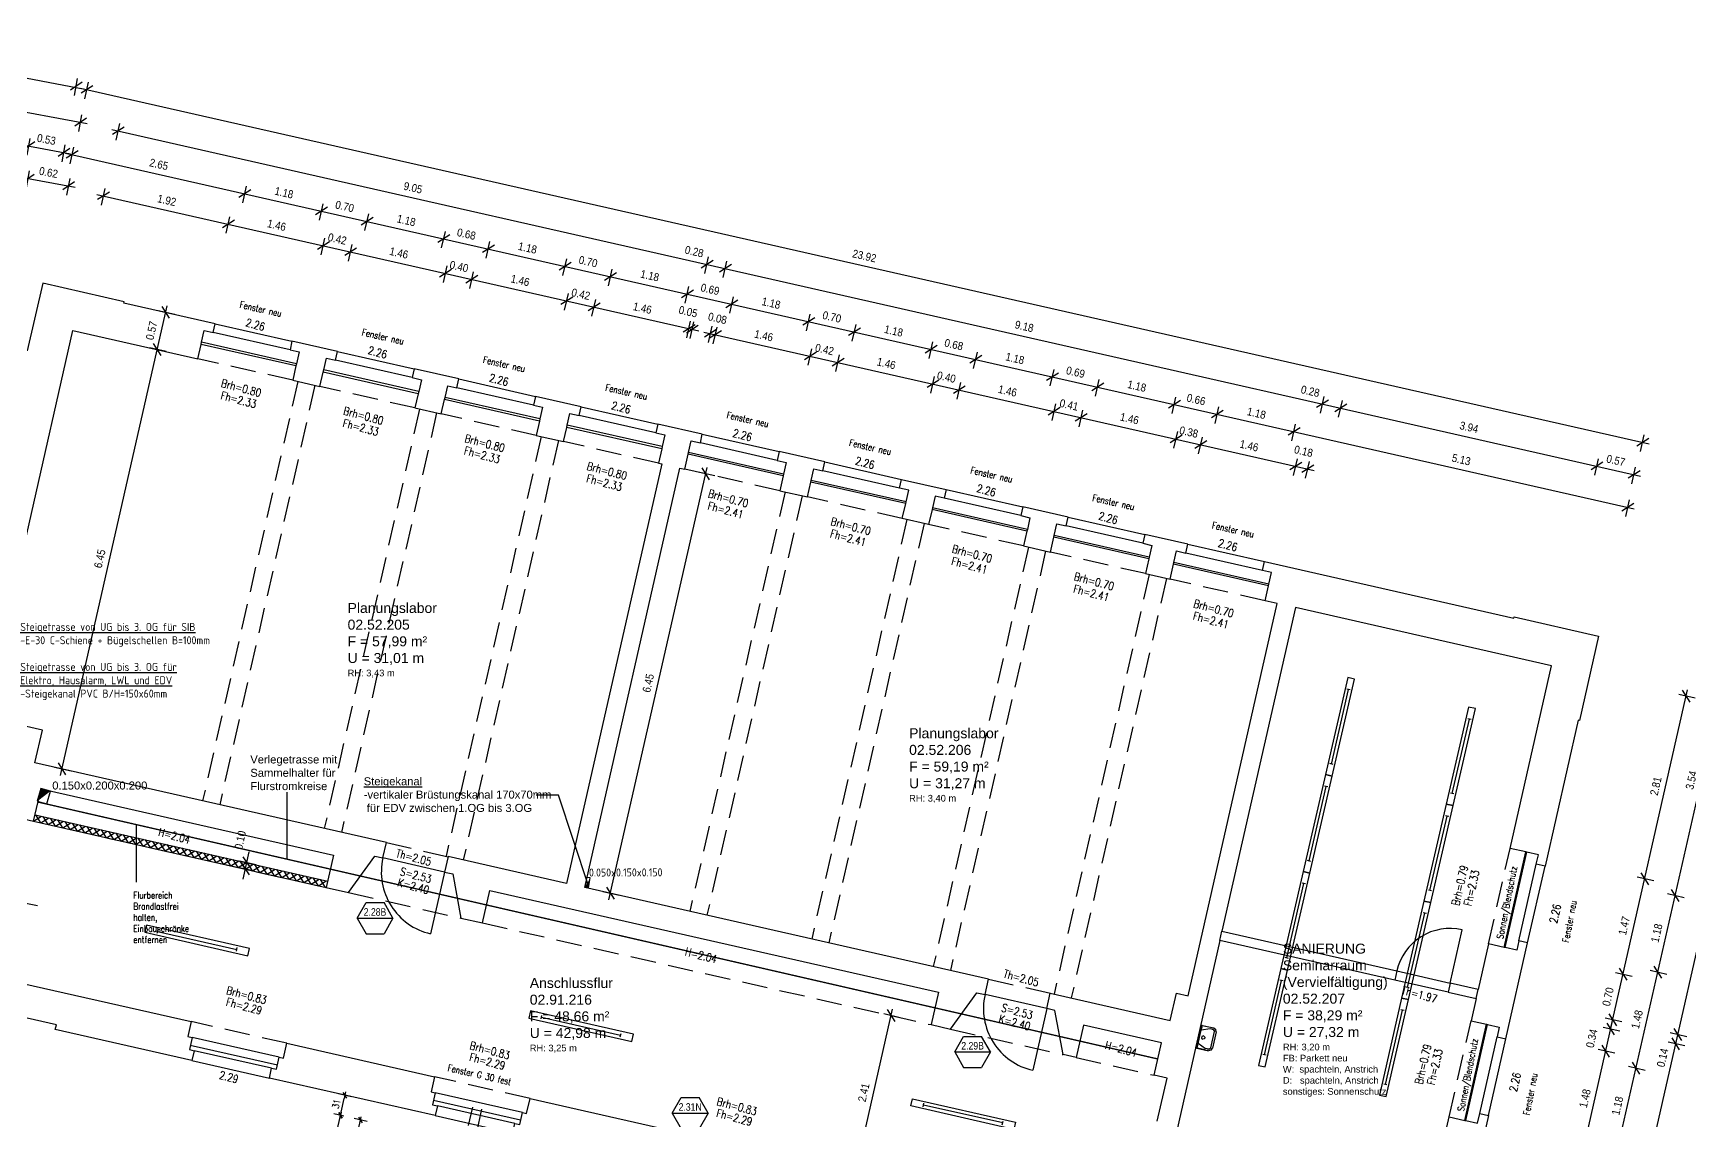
# Model space of a CAD drawing. Header units: metres. Extents: x 374 to 510, y -373 to -311.
# Drawn here: x 473.1 to 497.94, y -342.78 to -326.46 of the extents above; entities that cross this region are included whole.
import ezdxf
from ezdxf.enums import TextEntityAlignment as Align

# ---------------------------------------------------------------- set-up
doc = ezdxf.new("R2010")
doc.units = ezdxf.units.M
doc.header["$LTSCALE"] = 0.03
for name, pattern in [('AUSGEZOGEN', [0]), ('GESTRICHELT', [9, 6, -3]), ('STRICHLINIE', [19.05, 12.7, -6.35])]:
    doc.linetypes.add(name, pattern=pattern)
doc.layers.get('0').update_dxf_attribs({"linetype": 'CONTINUOUS'})
doc.layers.get('Defpoints').update_dxf_attribs({"linetype": 'CONTINUOUS'})
for name, color, linetype in [('A_abriss', 44, '_ABBRUCH'), ('A_ansicht', 9, 'CONTINUOUS'), ('A_bemaßung', 2, 'CONTINUOUS'), ('A_BRANDSCHUTZ', 10, 'CONTINUOUS'), ('A_Elektro', 1, 'CONTINUOUS'), ('A_fenster', 7, 'CONTINUOUS'), ('A_höhen', 3, 'CONTINUOUS'), ('A_NR_TÜR', 1, 'CONTINUOUS'), ('A_räume', 5, 'CONTINUOUS'), ('A_schraffur', 10, 'CONTINUOUS'), ('A_text', 5, 'CONTINUOUS'), ('A_trockenbau', 2, 'CONTINUOUS'), ('A_Tuernummern', 1, 'CONTINUOUS'), ('A_TXT-TUER', 1, 'CONTINUOUS'), ('A_türen', 9, 'CONTINUOUS'), ('A_verdeckt', 8, 'STRICHLINIE'), ('A_wände', 4, 'CONTINUOUS'), ('CKBB0002', 4, 'CONTINUOUS'), ('CKMA0002', 2, 'CONTINUOUS'), ('E__DURCHBR', 2, 'CONTINUOUS'), ('E__LEUCHTEN', 6, 'AUSGEZOGEN'), ('E__VERSYS', 2, 'AUSGEZOGEN')]:
    doc.layers.add(name, color=color, linetype=linetype)
doc.styles.add('arial-n', font='ARIALN.TTF')
doc.styles.add('BOLDSIMP_FNT', font='TXT', dxfattribs={"height": 1})
doc.styles.add('ISO9', font='iso8.shx', dxfattribs={"height": 0.12})
doc.styles.add('NORM', font='simplex.shx', dxfattribs={"width": 0.7, "bigfont": 'bigfont.shx'})
doc.styles.add('PITSIMP8', font='PITSIMP8.SHX')
doc.styles.add('SIMPLEX', font='simplex.shx', dxfattribs={"width": 0.8, "height": 0.1})
doc.styles.get("Standard").update_dxf_attribs({"font": 'ARIAL.TTF', "height": 1})
doc.linetypes.add('_ABBRUCH', pattern='A,25,[101,cadkon.shx,S=3.5,R=0,X=0,Y=0],25', length=50)
doc.dimstyles.get("Standard").update_dxf_attribs({"dimtxt": 0.1, "dimasz": 0.05, "dimexe": 0.1, "dimexo": 0.0625, "dimgap": 0.05, "dimtad": 1, "dimdec": 3, "dimrnd": 0.0025, "dimzin": 0, "dimdsep": 46, "dimlunit": 3, "dimtxsty": 'SIMPLEX', "dimblk": 'DIMCROSS', "dimcen": 0.09, "dimdle": 0.025, "dimclrd": 1, "dimclre": 1, "dimclrt": 6, "dimadec": 0, "dimazin": 0, "dimtfac": 1, "dimtdec": 3, "dimtofl": 0, "dimtmove": 2, "dimatfit": 3, "dimldrblk": 'DIMCROSS', "dimfxl": 1, "dimtvp": 1, "dimtolj": 1, "dimtzin": 0, "dimarcsym": 0})

# ---------------------------------------------------------------- blocks, each defined once
blk = doc.blocks.new('SLASH1')
at = {"layer": 'A_bemaßung', "color": 2, "linetype": 'Continuous'}
for p, q in [((0.07663, 0.07663), (-0.07319, -0.07319)), ((0, -0.14068), (0, 0.11466))]:
    blk.add_line(p, q, dxfattribs=at)
blk = doc.blocks.new('CA0300B2$')
at = {"color": 0, "linetype": 'AUSGEZOGEN'}
for p, q in [((0.175, 0), (-0.175, 0)), ((-0.175, 0), (-0.175, -0.025)), ((-0.175, 0), (-0.175, -0.2)), ((0.175, -0.025), (0.175, 0)), ((0.175, 0), (0.175, -0.2)), ((-0.175, -0.025), (-0.1, -0.025)), ((-0.175, -0.15), (-0.175, -0.025)), ((-0.175, -0.025), (0.175, -0.025)), ((-0.175, -0.15), (-0.175, -0.2)), ((-0.16, -0.235), (-0.175, -0.2)), ((-0.175, -0.2), (-0.175, -0.2)), ((-0.16, -0.235), (-0.125, -0.25)), ((-0.1, -0.025), (-0.15, -0.15)), ((-0.15, -0.175), (-0.15, -0.15)), ((-0.15, -0.2), (-0.15, -0.15)), ((-0.15, -0.175), (-0.15, -0.2)), ((-0.15, -0.2), (-0.125, -0.225)), ((-0.125, -0.225), (0.125, -0.225)), ((-0.1, -0.025), (0.1, -0.025)), ((-0.013, -0.057), (-0.025, -0.079)), ((-0.013, -0.1), (-0.025, -0.079)), ((0.012, -0.057), (-0.013, -0.057)), ((0.012, -0.1), (-0.013, -0.1)), ((0.025, -0.079), (0.012, -0.057)), ((0.025, -0.079), (0.012, -0.1)), ((0.15, -0.15), (0.1, -0.025)), ((0.1, -0.025), (0.175, -0.025)), ((0.15, -0.025), (0.125, -0.025)), ((0.15, -0.2), (0.125, -0.225)), ((0.125, -0.25), (0.16, -0.235)), ((0.15, -0.175), (0.15, -0.15)), ((0.15, -0.2), (0.15, -0.15)), ((0.15, -0.175), (0.15, -0.2)), ((0.175, -0.2), (0.16, -0.235)), ((0.175, -0.025), (0.175, -0.15)), ((0.175, -0.15), (0.175, -0.2)), ((0.125, -0.25), (-0.125, -0.25)), ((-0.125, -0.25), (-0.125, -0.25))]:
    blk.add_line(p, q, dxfattribs=at)
blk = doc.blocks.new('Tür-Nr')
at = {"layer": 'A_NR_TÜR'}
for p, q in [((-0.057, -108.865), (0.077, -108.632)), ((0.077, -108.632), (0.347, -108.632)), ((0.481, -108.865), (0.347, -108.632)), ((-0.057, -108.865), (0.481, -108.865)), ((-0.057, -108.865), (0.077, -109.098)), ((0.481, -108.865), (0.347, -109.098)), ((0.077, -109.098), (0.347, -109.098))]:
    blk.add_line(p, q, dxfattribs=at)
at = {"layer": 'A_TXT-TUER', "style": 'arial-n', "flags": 4}
blk.add_attdef('TÜR-NR.', text='', height=0.113, dxfattribs=at).set_placement((0.211, -108.772), align=Align.MIDDLE_CENTER)
at = {"layer": 'A_TXT-TUER', "style": 'NORM', "width": 0.7}
for tag, flags, p in [('BRANDSCHUTZ', 4, (0.229, -108.981)), ('ABMESSUNG', 5, (0.214, -109.333)), ('DIN', 5, (0.214, -109.198)), ('WANDART', 5, (0.214, -109.601)), ('MATERIAL', 5, (0.214, -109.467)), ('ZARGE', 5, (0.214, -109.736)), ('BESCHLÄGE', 5, (0.214, -110.005)), ('SCHLOSS', 5, (0.214, -109.87)), ('SONSTIGES', 5, (0.214, -110.139))]:
    blk.add_attdef(tag, text='', height=0.0784, dxfattribs=dict(at, flags=flags)).set_placement(p, align=Align.MIDDLE_CENTER)
blk = doc.blocks.new('Deckendurchbruch')
for p, q in [((1, 1), (0, 1)), ((0, 1), (0, 0)), ((0, 0), (1, 0)), ((1, 0), (1, 1))]:
    blk.add_line(p, q)
blk.add_solid([(0, 0), (1, 1), (0, 1)])
blk = doc.blocks.new('A$C323A5F6B')
at = {"layer": 'E__DURCHBR', "linetype": 'Continuous'}
ref = blk.add_blockref('Deckendurchbruch', (74.995, 9.98), dxfattribs=dict(at, xscale=0.1500000040191581, yscale=0.2000000000000455, zscale=1.1, rotation=344.601433367157))
ref.add_attrib('EC_DIM', '0.150x0.200x0.200', (75.219, 10.157), dxfattribs={"linetype": 'Continuous', "height": 0.12})
at = {"layer": 'E__DURCHBR', "color": 2, "linetype": 'Continuous', "ltscale": 5}
ref = blk.add_blockref('Deckendurchbruch', (83.285, 8.831), dxfattribs=dict(at, xscale=0.05300000142002857, yscale=0.1499999999999773, zscale=1.1, rotation=171.2059939424837))
ref.add_attrib('EC_DIM', '0.050x0.150x0.150', (83.268, 8.851), dxfattribs={"color": 2, "linetype": 'Continuous', "height": 0.12, "rotation": 0.2029, "style": 'ISO9'})
blk = doc.blocks.new('A$C21574063')
at = {"layer": 'E__VERSYS', "color": 7, "linetype": 'Continuous', "ltscale": 5}
for p, q in [((82.809, 10.07), (82.477, 10.07)), ((83.26, 8.712), (82.809, 10.07))]:
    blk.add_line(p, q, dxfattribs=at)
at = {"layer": 'E__VERSYS', "color": 7, "insert": (74.739, 11.5), "char_height": 0.12, "attachment_point": 7, "style": 'ISO9'}
blk.add_mtext('{\\LSteigetrasse von UG bis 3. OG für SIB\\P}-E-30 C-Schiene + Bügelschellen B=100mm \\P\\P{\\LSteigetrasse von UG bis 3. OG für  \\PElektro, Hausalarm, LWL und EDV\\P}-Steigekanal PVC B/H=150x60mm', dxfattribs=at)
at = {"layer": 'E__VERSYS', "color": 7, "insert": (79.89, 9.819), "char_height": 0.12, "attachment_point": 7}
blk.add_mtext('{\\LSteigekanal\\P}-vertikaler Brüstungskanal 170x70mm \\P für EDV zwischen 1.OG bis 3.OG', dxfattribs=at)
blk = doc.blocks.new('A$C56D64A2A')
at = {"layer": 'E__VERSYS', "color": 7, "linetype": 'Continuous', "ltscale": 5}
blk.add_line((78.742, 9.111), (78.742, 10.118), dxfattribs=at)
at = {"layer": 'E__VERSYS', "color": 3, "linetype": 'GESTRICHELT', "ltscale": 5, "const_width": 0.02}
blk.add_lwpolyline([(75.005, 9.969), (91.797, 6.115)], dxfattribs=at)
at = {"layer": 'E__VERSYS', "color": 7, "insert": (78.189, 10.668), "char_height": 0.12, "attachment_point": 1}
blk.add_mtext('Verlegetrasse mit \\PSammelhalter für \\PFlurstromkreise', dxfattribs=at)
blk = doc.blocks.new('DIMCROSS')
at = {"color": 0, "linetype": 'ByBlock'}
blk.add_line((-1, 0), (1, 0), dxfattribs=at)
at = {"linetype": 'ByBlock'}
blk.add_line((-0.707107, -0.707107), (0.707107, 0.707107), dxfattribs=at)
blk = doc.blocks.new('*D224')
at = {"layer": 'CKMA0002', "color": 1, "lineweight": -2}
for p, q in [((477.449, -343.829), (477.695, -342.747)), ((477.755, -342.709), (477.608, -342.676))]:
    blk.add_line(p, q, dxfattribs=at)
at = {"layer": 'Defpoints', "color": 0}
for p in [(477.706, -342.698), (478.584, -342.897), (478.316, -344.077)]:
    blk.add_point(p, dxfattribs=at)
at = {"layer": 'CKMA0002', "color": 1, "lineweight": -2, "xscale": 0.05, "yscale": 0.05, "zscale": 0.05}
for p, rotation in [((477.706, -342.698), 77.22109694715222), ((477.438, -343.878), 257.2210969471522)]:
    blk.add_blockref('DIMCROSS', p, dxfattribs=dict(at, rotation=rotation))
at = {"layer": 'CKMA0002', "color": 6, "insert": (477.475, -343.266), "char_height": 0.1, "attachment_point": 5, "rotation": 77.2211, "style": 'SIMPLEX'}
blk.add_mtext('\\A1;1.21{\\A1\\H0.7x\\S;}', dxfattribs=at)
blk = doc.blocks.new('*D225')
at = {"layer": 'CKMA0002', "color": 1, "lineweight": -2}
for p, q in [((477.872, -342.418), (477.677, -342.373)), ((477.717, -342.649), (477.763, -342.444))]:
    blk.add_line(p, q, dxfattribs=at)
at = {"layer": 'Defpoints', "color": 0}
for p in [(477.775, -342.395), (478.652, -342.594), (478.584, -342.897)]:
    blk.add_point(p, dxfattribs=at)
at = {"layer": 'CKMA0002', "color": 1, "lineweight": -2, "xscale": 0.05, "yscale": 0.05, "zscale": 0.05}
for p, rotation in [((477.775, -342.395), 77.22109694715222), ((477.706, -342.698), 257.2210969471522)]:
    blk.add_blockref('DIMCROSS', p, dxfattribs=dict(at, rotation=rotation))
at = {"layer": 'CKMA0002', "color": 6, "insert": (477.643, -342.525), "char_height": 0.1, "attachment_point": 5, "rotation": 77.2211, "style": 'SIMPLEX'}
blk.add_mtext('\\A1;31{\\A1\\H0.7x\\S;}', dxfattribs=at)
blk = doc.blocks.new('*D227')
at = {"layer": 'CKMA0002', "color": 1, "lineweight": -2}
for p, q in [((477.719, -344.034), (477.995, -342.815)), ((478.104, -342.788), (477.909, -342.744))]:
    blk.add_line(p, q, dxfattribs=at)
at = {"layer": 'Defpoints', "color": 0}
for p in [(478.007, -342.766), (478.86, -342.96), (478.562, -344.276)]:
    blk.add_point(p, dxfattribs=at)
at = {"layer": 'CKMA0002', "color": 1, "lineweight": -2, "xscale": 0.05, "yscale": 0.05, "zscale": 0.05}
for p, rotation in [((478.007, -342.766), 77.22109694715222), ((477.708, -344.083), 257.2210969471522)]:
    blk.add_blockref('DIMCROSS', p, dxfattribs=dict(at, rotation=rotation))
at = {"layer": 'CKMA0002', "color": 6, "insert": (477.76, -343.402), "char_height": 0.1, "attachment_point": 5, "rotation": 77.2211, "style": 'SIMPLEX'}
blk.add_mtext('\\A1;1.35{\\A1\\H0.7x\\S;}', dxfattribs=at)
blk = doc.blocks.new('2DEL_458')
for p, q in [((-0.384, -0.236), (-0.384, 0.236)), ((0.384, -0.236), (0.384, 0.236)), ((-0.384, 0), (0.384, 0))]:
    blk.add_line(p, q)
blk.add_lwpolyline([(-0.5, -0.5), (0.5, -0.5), (0.5, 0.5), (-0.5, 0.5)], close=True)
at = {"style": 'PITSIMP8', "flags": 9}
for tag, p in [('RAUM/GRUPPE', (-0.03, 0.159)), ('BEZEICHNUNG', (-0.03, 0.179)), ('VOLUMENSTROM', (-0.03, 0.039)), ('DRUCK/-STUFE', (-0.03, 0.019)), ('POS.NR.G-LV', (-0.03, 0.139)), ('ANSCHLUSS', (-0.03, -0.001)), ('KENNUNG', (-0.03, 0.079)), ('LEISTUNG', (-0.03, 0.059)), ('FABRIKAT', (-0.03, 0.119)), ('TYP', (-0.03, 0.099)), ('SPANNUNG/FREQUENZ', (-0.03, -0.121)), ('TEMPERATUR', (-0.03, -0.061)), ('SCHUTZART', (-0.03, -0.101)), ('DREHZAHL', (-0.03, -0.081)), ('GROESSE', (-0.03, -0.021)), ('GEWICHT', (-0.03, -0.141)), ('FREI', (-0.03, -0.161)), ('DN', (-0.03, -0.041)), ('FREI', (-0.03, -0.181)), ('FREI', (-0.03, -0.201))]:
    blk.add_attdef(tag, text='', height=0.01, dxfattribs=at).set_placement(p, align=Align.MIDDLE)

msp = doc.modelspace()

# ---------------------------------------------------------------- hatches: boundary and pattern name
at = {"layer": 'A_schraffur', "linetype": 'Continuous'}
h = msp.add_hatch(dxfattribs=at)
h.set_pattern_fill('ANSI37', color=256, scale=0.025, style=0)
h.set_pattern_definition([(32.2205, (473.10425, -338.28437), (-0.042321, 0.0671515), []), (122.2205, (473.10425, -338.28437), (-0.0671515, -0.042321), [])])
h.paths.add_polyline_path([(477.51463, -339.18219), (473.12637, -338.18685), (473.10425, -338.28437), (477.49251, -339.27971)])

# ---------------------------------------------------------------- linework, layer by layer
at = {"layer": 'A_abriss', "ltscale": 0.3}
for p, q in [((493.51605, -340.66962), (490.89317, -340.07466)), ((490.92453, -339.93632), (493.5474, -340.53127)), ((494.34702, -340.71268), (494.52837, -339.91314)), ((493.5474, -340.53127), (493.51605, -340.66962)), ((493.54741, -340.53127), (494.34705, -340.71265)), ((494.3156, -340.85096), (493.51605, -340.66962)), ((494.34699, -340.71264), (494.3156, -340.85096)), ((494.3156, -340.85096), (494.73487, -340.9461)), ((494.76626, -340.80775), (494.34699, -340.71264))]:
    msp.add_line(p, q, dxfattribs=at)
msp.add_arc((494.34698, -340.71264), 0.81985, 77.217173, 167.22142, dxfattribs=at)
at = {"layer": 'A_ansicht', "color": 9, "linetype": 'Continuous'}
for p, q in [((475.82791, -330.82196), (476.97847, -331.08293)), ((477.03755, -331.45515), (475.61397, -331.13226)), ((477.66102, -331.23775), (478.81158, -331.49874)), ((478.87068, -331.87097), (477.44708, -331.54804)), ((479.47949, -331.65023), (480.63007, -331.91122)), ((480.68915, -332.28343), (479.26556, -331.96053)), ((481.31258, -332.06604), (482.46319, -332.32702)), ((482.52226, -332.69924), (481.09867, -332.37633)), ((483.1321, -332.47873), (484.28265, -332.73971)), ((484.34395, -333.1022), (482.92037, -332.77931)), ((484.97006, -332.89563), (486.12063, -333.15663)), ((486.18195, -333.51911), (484.75837, -333.19617)), ((486.78856, -333.30813), (487.93913, -333.56911)), ((488.00043, -333.93161), (486.57685, -333.60866)), ((488.61677, -333.72283), (489.76734, -333.9838)), ((489.82864, -334.34628), (488.40506, -334.02336)), ((490.41088, -334.12975), (491.56143, -334.39075)), ((491.62276, -334.75321), (490.19919, -334.43033)), ((495.1551, -340.17828), (495.48019, -338.74498)), ((495.50843, -340.1098), (495.76943, -338.95921)), ((494.56635, -342.77377), (494.89365, -341.33068)), ((476.78664, -341.82671), (475.47992, -341.53029)), ((494.92084, -342.70038), (495.18182, -341.54981)), ((475.47869, -341.87466), (476.63914, -342.13789)), ((480.43374, -342.65396), (479.12703, -342.35752)), ((479.12581, -342.70192), (480.28627, -342.96516))]:
    msp.add_line(p, q, dxfattribs=at)
at = {"layer": 'A_bemaßung', "linetype": 'Continuous'}
for p, q in [((469.4833, -326.4621), (473.86943, -327.30211)), ((469.1472, -326.93641), (473.90488, -327.81721)), ((473.80502, -327.28691), (497.32971, -332.62294)), ((469.37759, -327.47874), (473.6564, -328.27088)), ((468.97022, -327.89251), (473.7279, -328.77329)), ((474.27478, -327.90616), (497.19961, -333.10613)), ((473.58381, -328.26213), (497.1085, -333.59818)), ((474.05358, -328.88138), (483.07774, -330.92832)), ((473.50702, -337.60023), (475.10497, -330.55543)), ((483.15673, -330.94623), (492.30766, -333.02192)), ((481.73204, -339.46589), (483.20393, -332.97685)), ((496.071, -346.67091), (498.52605, -335.84746)), ((496.56353, -346.75982), (499.00925, -335.97756)), ((496.76227, -341.36304), (497.90794, -336.31223)), ((476.24483, -339.15491), (476.33802, -338.74402)), ((485.40846, -343.64908), (485.98581, -341.10374)), ((495.71351, -345.98664), (496.77513, -341.30634))]:
    msp.add_line(p, q, dxfattribs=at)
at = {"layer": 'A_bemaßung'}
msp.add_line((471.63353, -339.2436), (473.16292, -339.54725), dxfattribs=at)
at = {"layer": 'A_fenster', "linetype": 'Continuous'}
for p, q in [((477.04532, -331.42102), (475.62171, -331.09809)), ((478.87841, -331.83679), (477.45483, -331.51391)), ((480.69689, -332.24929), (479.27332, -331.92639)), ((482.53, -332.66508), (481.10641, -332.34217)), ((484.34949, -333.07779), (482.92593, -332.75491)), ((486.18747, -333.49475), (484.7639, -333.17183)), ((488.00594, -333.90721), (486.58236, -333.58431)), ((489.83416, -334.3219), (488.41059, -333.99898)), ((491.62829, -334.72884), (490.2047, -334.40594)), ((495.16972, -340.1816), (495.49483, -338.74828)), ((494.58099, -342.77709), (494.90833, -341.33399)), ((476.76011, -341.94371), (475.45336, -341.64729)), ((476.67258, -341.99051), (475.51213, -341.72726))]:
    msp.add_line(p, q, dxfattribs=at)
at = {"layer": 'A_fenster', "color": 10, "linetype": 'Continuous'}
for p, q in [((476.9486, -331.21456), (475.79804, -330.95357)), ((478.78171, -331.63036), (477.63116, -331.36939)), ((480.6002, -332.04284), (479.44963, -331.78187)), ((482.43331, -332.45863), (481.28273, -332.19764)), ((484.25282, -332.87135), (483.10223, -332.61035)), ((486.09078, -333.28825), (484.94022, -333.02728)), ((487.90926, -333.70072), (486.75868, -333.43975)), ((489.73749, -334.11543), (488.58694, -333.85444)), ((491.53157, -334.52238), (490.381, -334.26138)), ((495.37729, -340.08007), (495.63828, -338.92948)), ((494.78969, -342.67061), (495.05063, -341.52008)), ((480.40722, -342.77096), (479.10049, -342.47456)), ((480.3197, -342.81775), (479.15924, -342.55456))]:
    msp.add_line(p, q, dxfattribs=at)
at = {"layer": 'A_text', "linetype": 'Continuous'}
msp.add_line((474.64863, -339.19929), (474.64863, -338.33319), dxfattribs=at)
at = {"layer": 'A_trockenbau', "linetype": 'Continuous'}
for p, q in [((473.10425, -338.28437), (477.49251, -339.27971)), ((473.12637, -338.18685), (477.51463, -339.18219))]:
    msp.add_line(p, q, dxfattribs=at)
at = {"layer": 'A_türen', "linetype": 'Continuous'}
for p, q in [((479.26791, -339.04676), (478.34151, -338.83659)), ((479.26791, -339.04676), (479.0578, -339.97314)), ((488.29796, -341.09504), (487.37156, -340.88488)), ((488.29796, -341.09504), (488.08782, -342.02145))]:
    msp.add_line(p, q, dxfattribs=at)
for centre, radius, start, end in [((479.26791, -339.04676), 0.94993, 167.217822, 257.220942), ((488.29796, -341.09506), 0.94994, 167.216779, 257.218268)]:
    msp.add_arc(centre, radius, start, end, dxfattribs=at)
at = {"layer": 'A_verdeckt', "linetype": 'STRICHLINIE'}
for p, q in [((476.98893, -331.66966), (475.56533, -331.34674)), ((477.06529, -331.68697), (475.63759, -337.98109)), ((477.32205, -331.74522), (475.89441, -338.03922)), ((478.82201, -332.08545), (477.3984, -331.76255)), ((478.89108, -332.1011), (477.46342, -338.39521)), ((479.14786, -332.15936), (477.72022, -338.45334)), ((480.64049, -332.49793), (479.21692, -332.17502)), ((480.71688, -332.51525), (479.28919, -338.80935)), ((480.97364, -332.5735), (479.546, -338.86749)), ((482.47359, -332.91373), (481.05003, -332.59086)), ((484.2931, -333.32647), (482.86953, -333.00354)), ((484.37192, -333.34434), (482.94425, -339.63846)), ((484.6287, -333.40261), (483.20103, -339.69658)), ((486.13108, -333.74334), (484.7075, -333.42046)), ((486.20015, -333.75901), (484.77245, -340.05312)), ((486.4569, -333.81727), (485.02927, -340.11126)), ((487.94956, -334.15586), (486.52596, -333.83294)), ((488.02348, -334.17262), (486.5958, -340.46671)), ((488.28027, -334.23088), (486.85261, -340.52486)), ((489.77779, -334.57053), (488.35419, -334.24763)), ((489.83465, -334.58341), (488.40698, -340.87754)), ((490.09143, -334.64169), (488.66378, -340.93567)), ((491.57189, -334.97751), (490.14831, -334.65459)), ((473.10425, -338.28437), (477.49251, -339.27971)), ((478.39378, -338.60615), (479.3396, -338.82067)), ((494.92107, -340.12523), (495.24618, -338.69188)), ((477.82407, -339.35495), (479.5111, -339.73762)), ((479.83292, -339.81061), (486.56157, -341.33688)), ((487.42385, -340.6544), (488.36962, -340.86894)), ((476.90091, -341.61675), (475.46741, -341.29162)), ((494.33235, -342.7207), (494.65968, -341.2776)), ((486.85408, -341.40325), (488.54113, -341.78592)), ((488.73617, -341.83014), (489.90636, -342.09557)), ((480.548, -342.44407), (479.11451, -342.1189))]:
    msp.add_line(p, q, dxfattribs=at)
at = {"layer": 'A_wände', "linetype": 'Continuous'}
for p, q in [((491.53157, -334.52238), (491.56143, -334.39075)), ((491.56143, -334.39075), (495.30077, -335.23891)), ((491.66808, -334.55334), (491.53157, -334.52238)), ((491.62829, -334.72884), (491.66808, -334.55334)), ((491.57189, -334.97751), (491.62276, -334.75321)), ((491.62276, -334.75321), (491.62829, -334.72884)), ((490.41752, -340.90285), (491.75226, -335.01841)), ((492.02595, -335.08053), (490.92453, -339.93632)), ((491.75226, -335.01841), (491.57189, -334.97751)), ((495.86768, -335.95198), (492.02595, -335.08053)), ((495.30077, -335.23891), (495.3052, -335.21943)), ((495.3052, -335.21943), (496.57298, -335.50699)), ((496.57298, -335.50699), (496.28542, -336.77477)), ((495.24618, -338.69188), (495.86768, -335.95198)), ((496.26592, -336.77037), (495.76943, -338.95921)), ((496.28542, -336.77477), (496.26592, -336.77037)), ((495.48019, -338.74498), (495.24618, -338.69188)), ((495.49483, -338.74828), (495.48019, -338.74498)), ((495.67034, -338.78809), (495.49483, -338.74828)), ((495.63828, -338.92948), (495.67034, -338.78809)), ((495.76943, -338.95921), (495.63828, -338.92948)), ((490.89317, -340.07466), (490.24077, -342.95083)), ((490.89317, -340.07466), (490.92453, -339.93632)), ((494.92107, -340.12523), (494.76626, -340.80775)), ((495.1551, -340.17828), (494.92107, -340.12523)), ((495.18182, -341.54981), (495.50843, -340.1098)), ((495.37729, -340.08007), (495.34521, -340.22143)), ((495.50843, -340.1098), (495.37729, -340.08007)), ((495.16972, -340.1816), (495.1551, -340.17828)), ((495.34521, -340.22143), (495.16972, -340.1816)), ((488.29796, -341.09504), (488.35024, -340.86453)), ((488.35024, -340.86453), (490.14911, -341.27257)), ((490.14911, -341.27257), (490.242, -340.86307)), ((490.242, -340.86307), (490.41752, -340.90285)), ((494.73487, -340.9461), (494.76625, -340.80775)), ((488.41986, -341.12268), (488.29796, -341.09504)), ((494.73487, -340.9461), (494.65968, -341.2776)), ((488.54113, -341.78592), (488.41986, -341.12268)), ((488.84675, -341.34255), (488.73617, -341.83014)), ((490.01695, -341.60799), (488.84675, -341.34255)), ((494.65968, -341.2776), (494.89365, -341.33068)), ((494.89365, -341.33068), (494.90833, -341.33399)), ((494.90833, -341.33399), (495.08385, -341.37383)), ((489.90636, -342.09557), (490.01695, -341.60799)), ((495.08385, -341.37383), (495.05063, -341.52008)), ((495.05063, -341.52008), (495.18182, -341.54981)), ((488.73617, -341.83014), (488.54113, -341.78592)), ((490.1014, -342.13982), (489.90636, -342.09557)), ((489.95538, -342.78358), (490.1014, -342.13982))]:
    msp.add_line(p, q, dxfattribs=at)
for points in [[(472.90921, -338.24011), (473.10425, -338.28437), (473.21485, -337.79677), (477.60311, -338.79214), (477.49251, -339.27971), (477.82407, -339.35495), (478.21964, -338.80897), (478.34151, -338.83659), (478.39378, -338.60615), (473.12364, -337.41072), (473.23502, -336.91963), (472.37697, -336.72501), (473.69322, -330.92212), (475.56533, -331.34674), (475.61397, -331.13226), (475.62171, -331.09809), (475.66155, -330.92263), (475.79804, -330.95357), (475.82791, -330.82196), (474.45795, -330.51121), (474.46237, -330.49172), (473.24333, -330.21521), (473.00753, -331.22683)], [(477.49465, -331.33841), (477.63116, -331.36939), (477.66102, -331.23775), (476.97847, -331.08293), (476.9486, -331.21456), (477.08513, -331.2455), (477.04532, -331.42102), (477.03755, -331.45515), (476.98893, -331.66966), (477.3984, -331.76255), (477.44708, -331.54804), (477.45483, -331.51391), (477.49465, -331.33841)], [(478.78171, -331.63036), (478.91823, -331.66132), (478.87841, -331.83679), (478.87068, -331.87097), (478.82201, -332.08545), (479.21692, -332.17502), (479.26556, -331.96053), (479.27332, -331.92639), (479.31314, -331.75089), (479.44963, -331.78187), (479.47949, -331.65023), (478.81158, -331.49874), (478.78171, -331.63036)], [(481.14623, -332.16667), (481.28273, -332.19764), (481.31258, -332.06604), (480.63007, -331.91122), (480.6002, -332.04284), (480.73669, -332.0738), (480.69689, -332.24929), (480.68915, -332.28343), (480.64049, -332.49793), (481.05003, -332.59086), (481.09867, -332.37633), (481.10641, -332.34217), (481.14623, -332.16667)], [(482.79638, -332.98697), (482.86953, -333.00354), (482.92037, -332.77931), (482.92593, -332.75491), (482.96574, -332.57941), (483.10223, -332.61035), (483.1321, -332.47873), (482.46319, -332.32702), (482.43331, -332.45863), (482.56982, -332.48957), (482.53, -332.66508), (482.52226, -332.69924), (482.47359, -332.91373), (482.52234, -332.92479), (481.09469, -339.21879), (479.32018, -338.81631), (479.26791, -339.04676), (479.38982, -339.07442), (479.5111, -339.73762), (479.83292, -339.81061), (479.9435, -339.32303), (486.67215, -340.8493), (486.56157, -341.33688), (486.85408, -341.40325), (487.24965, -340.85724), (487.37156, -340.88488), (487.42385, -340.6544), (481.36876, -339.28095), (482.79638, -332.98697)], [(484.80369, -332.9963), (484.94022, -333.02728), (484.97006, -332.89563), (484.28265, -332.73971), (484.25282, -332.87135), (484.38931, -332.9023), (484.34949, -333.07779), (484.34395, -333.1022), (484.2931, -333.32647), (484.7075, -333.42046), (484.75837, -333.19617), (484.7639, -333.17183), (484.80369, -332.9963)], [(486.62218, -333.40881), (486.58236, -333.58431), (486.57685, -333.60866), (486.52596, -333.83294), (486.13108, -333.74334), (486.18195, -333.51911), (486.18747, -333.49475), (486.22729, -333.31922), (486.09078, -333.28825), (486.12063, -333.15663), (486.78856, -333.30813), (486.75868, -333.43975), (486.62218, -333.40881)], [(488.04577, -333.7317), (488.00594, -333.90721), (488.00043, -333.93161), (487.94956, -334.15586), (488.35419, -334.24763), (488.40506, -334.02336), (488.41059, -333.99898), (488.45041, -333.82348), (488.58694, -333.85444), (488.61677, -333.72283), (487.93913, -333.56911), (487.90926, -333.70072), (488.04577, -333.7317)], [(489.87398, -334.14637), (489.83416, -334.3219), (489.82864, -334.34628), (489.77779, -334.57053), (490.14831, -334.65459), (490.19919, -334.43033), (490.2047, -334.40594), (490.24452, -334.23045), (490.381, -334.26138), (490.41088, -334.12975), (489.76734, -333.9838), (489.73749, -334.11543), (489.87398, -334.14637)], [(475.47992, -341.53029), (475.43899, -341.71067), (475.51213, -341.72726), (475.47869, -341.87466), (473.42902, -341.40974), (473.44487, -341.34), (472.51839, -341.12985), (472.46576, -341.37425), (471.52982, -341.20046), (471.55071, -341.08796), (471.62448, -341.10152), (471.66978, -340.85565), (471.70972, -340.66981), (472.10551, -340.74209), (472.18079, -340.35335), (472.51, -340.4145), (472.47363, -340.61254), (475.46741, -341.29162), (475.41652, -341.51591), (475.47992, -341.53029)], [(476.85001, -341.84103), (476.90091, -341.61675), (479.11451, -342.1189), (479.06362, -342.34316), (479.12703, -342.35752), (479.08613, -342.53795), (479.15924, -342.55456), (479.12581, -342.70192), (476.63914, -342.13789), (476.67258, -341.99051), (476.7457, -342.00707), (476.78664, -341.82671), (476.85001, -341.84103)], [(480.49713, -342.66834), (480.548, -342.44407), (482.82016, -342.95941), (482.76929, -343.1837), (482.83266, -343.19812), (482.79173, -343.37851), (482.86486, -343.39508), (482.83145, -343.54247), (480.28627, -342.96516), (480.3197, -342.81775), (480.39284, -342.83434), (480.43374, -342.65396), (480.49713, -342.66834)], [(493.71749, -345.43135), (494.33235, -342.7207), (494.56635, -342.77377), (494.58099, -342.77709), (494.7565, -342.81691), (494.78969, -342.67061), (494.92084, -342.70038), (494.4315, -344.86347)]]:
    msp.add_lwpolyline(points, dxfattribs=at)
at = {"layer": 'CKMA0002'}
for p, q in [((479.6847, -342.57333), (479.62145, -342.85216)), ((479.82123, -342.6043), (479.75799, -342.88313))]:
    msp.add_line(p, q, dxfattribs=at)

# ---------------------------------------------------------------- block references
at = {"layer": 'A_bemaßung', "color": 7}
for p, rotation in [((473.74223, -327.25775), 349.4810880000001), ((473.90254, -327.30903), 347.2200000000001), ((473.80655, -327.79894), 349.477083), ((474.37231, -327.92828), 347.2200000000001), ((473.03216, -328.15529), 349.479991), ((473.55808, -328.25263), 349.479991), ((473.68134, -328.28425), 347.2200000000001), ((473.02294, -328.64275), 349.479323), ((473.62957, -328.75505), 349.479323), ((474.1511, -328.9035), 347.2200000000001), ((476.27033, -328.87151), 347.2200000000001), ((477.42088, -329.13248), 347.2200000000001), ((478.10343, -329.28731), 347.2200000000001), ((476.02321, -329.32816), 347.2200000000001), ((479.254, -329.54828), 347.2200000000001), ((477.44679, -329.65106), 347.2200000000001), ((477.85629, -329.74394), 347.2200000000001), ((479.92191, -329.69979), 347.2200000000001), ((479.27988, -330.06685), 347.2200000000001), ((481.07248, -329.96076), 347.2200000000001), ((483.20142, -329.93096), 347.2200000000001), ((483.47546, -329.99312), 347.2200000000001), ((479.6748, -330.15643), 347.2200000000001), ((481.755, -330.11558), 347.2200000000001), ((481.09835, -330.47933), 347.2200000000001), ((482.9056, -330.37656), 347.2200000000001), ((483.57451, -330.52829), 347.2200000000001), ((475.08285, -330.65295), 77.22), ((481.50791, -330.57223), 347.2200000000001), ((484.72507, -330.78927), 347.2200000000001), ((482.93147, -330.89513), 347.2200000000001), ((482.98022, -330.90619), 347.2200000000001), ((483.25425, -330.96835), 347.2200000000001), ((483.32741, -330.98494), 347.2200000000001), ((485.41248, -330.94519), 347.2200000000001), ((474.95678, -331.20873), 77.22), ((474.95678, -331.20873), 77.22), ((484.75097, -331.30785), 347.2200000000001), ((486.56306, -331.20617), 347.2200000000001), ((485.16536, -331.40185), 347.2200000000001), ((487.23098, -331.35768), 347.2200000000001), ((486.58895, -331.72476), 347.2200000000001), ((488.38154, -331.61866), 347.2200000000001), ((489.0592, -331.77237), 347.2200000000001), ((486.98385, -331.81432), 347.2200000000001), ((490.20975, -332.03334), 347.2200000000001), ((492.43135, -332.02456), 347.2200000000001), ((488.40744, -332.13723), 347.2200000000001), ((488.81207, -332.22901), 347.2200000000001), ((490.8533, -332.17932), 347.2200000000001), ((492.70506, -332.08665), 347.2200000000001), ((490.23565, -332.55193), 347.2200000000001), ((492.00385, -332.4403), 347.2200000000001), ((490.60619, -332.63598), 347.2200000000001), ((497.23219, -332.60082), 347.2200000000001), ((492.02975, -332.95887), 347.2200000000001), ((492.21013, -332.99979), 347.2200000000001), ((496.54679, -332.95806), 347.2200000000001), ((483.18181, -333.07438), 77.22), ((497.10208, -333.08401), 347.2200000000001), ((497.01097, -333.57605), 347.2200000000001), ((497.88581, -336.40976), 77.22), ((473.52914, -337.5027), 77.22), ((476.3024, -338.90897), 78.03240199999999), ((476.27895, -339.00445), 78.03240199999999), ((497.26433, -339.14965), 77.22), ((497.26433, -339.14965), 77.22), ((481.75416, -339.36837), 77.22), ((497.71988, -339.40162), 77.22), ((497.71988, -339.40162), 77.22), ((496.9392, -340.58299), 77.22), ((496.9392, -340.58299), 77.22), ((497.45889, -340.55221), 77.22), ((497.45889, -340.55221), 77.22), ((485.96369, -341.20126), 77.22), ((496.75301, -341.40387), 77.22), ((496.78439, -341.26553), 77.22), ((497.72823, -341.62507), 77.22), ((497.72823, -341.62507), 77.22), ((497.75961, -341.48673), 77.22), ((497.75961, -341.48673), 77.22), ((496.67781, -341.73536), 77.22), ((496.67781, -341.73536), 77.22), ((497.13226, -341.99221), 77.22), ((497.13226, -341.99221), 77.22)]:
    msp.add_blockref('SLASH1', p, dxfattribs=dict(at, rotation=rotation))
at = {"layer": 'A_Elektro'}
for name in ['A$C21574063', 'A$C323A5F6B', 'A$C56D64A2A']:
    msp.add_blockref(name, (398.16436, -347.96634), dxfattribs=at)
at = {"layer": 'A_Tuernummern'}
ref = msp.add_blockref('Tür-Nr', (478.01184, -230.87425), dxfattribs=at)
ref.add_attrib('TÜR-NR.', '2.28B', dxfattribs={"layer": 'A_TXT-TUER', "height": 0.112896, "style": 'arial-n'}).set_placement((478.22319, -339.64659), align=Align.MIDDLE_CENTER)
ref = msp.add_blockref('Tür-Nr', (486.97399, -232.88103), dxfattribs=at)
ref.add_attrib('TÜR-NR.', '2.29B', dxfattribs={"layer": 'A_TXT-TUER', "height": 0.112896, "style": 'arial-n'}).set_placement((487.18534, -341.65337), align=Align.MIDDLE_CENTER)
ref = msp.add_blockref('Tür-Nr', (482.73789, -233.79945), dxfattribs=at)
ref.add_attrib('TÜR-NR.', '2.31N', dxfattribs={"layer": 'A_TXT-TUER', "height": 0.112896, "style": 'arial-n'}).set_placement((482.94925, -342.5718), align=Align.MIDDLE_CENTER)
at = {"layer": 'CKBB0002', "color": 8, "linetype": 'Continuous', "rotation": 77.2196047512043}
msp.add_blockref('CA0300B2$', (490.56697, -341.51274), dxfattribs=at)
at = {"layer": 'E__LEUCHTEN', "color": 1, "xscale": 1.492817826499993, "yscale": 0.1054861808000283, "zscale": 1.4928178265, "rotation": 77.05569431257611}
for p in [(492.69401, -336.86814), (494.50668, -337.31203), (492.35961, -338.32302), (494.17228, -338.76692), (492.02521, -339.7779), (493.83788, -340.2218), (491.69082, -341.23279), (493.50348, -341.67668)]:
    msp.add_blockref('2DEL_458', p, dxfattribs=at)
at = {"layer": 'E__LEUCHTEN', "color": 7, "linetype": 'Continuous', "ltscale": 5, "yscale": 0.1119999999999663, "zscale": 1.585}
for p, xscale, rotation in [((475.55743, -340.07227), 1.584999999999887, 347.2196337836427), ((481.31324, -341.36045), 1.584999999999887, 347.2196337836427), ((487.04265, -342.67737), -1.584999999999818, 347.2209358105576)]:
    msp.add_blockref('2DEL_458', p, dxfattribs=dict(at, xscale=xscale, rotation=rotation))

# ---------------------------------------------------------------- texts
at = {"layer": 'A_abriss', "ltscale": 0.3, "style": 'SIMPLEX', "width": 0.8}
msp.add_text('Th=1.97', height=0.12, rotation=345.1, dxfattribs=at).set_placement((493.86198, -340.97829), align=Align.BOTTOM_CENTER)
at = {"layer": 'A_bemaßung', "color": 7, "linetype": 'Continuous', "style": 'BOLDSIMP_FNT', "width": 0.9}
for s, rotation, p in [('0.53', 349.1, (473.13985, -328.12423)), ('2.65', 347.1, (474.82389, -328.49215)), ('0.62', 349.1, (473.17098, -328.61919)), ('9.05', 347.1, (478.63493, -328.84388)), ('1.92', 347.1, (474.94273, -329.03179)), ('1.18', 347.1, (476.70119, -328.91795)), ('0.70', 347.1, (477.61022, -329.12414)), ('1.18', 347.1, (478.53429, -329.33376)), ('1.46', 347.1, (476.59058, -329.40558)), ('0.68', 347.1, (479.43602, -329.53829)), ('0.42', 347.1, (477.49959, -329.61176)), ('1.46', 347.1, (478.42367, -329.82137)), ('1.18', 347.1, (480.35278, -329.74623)), ('0.28', 347.1, (482.85267, -329.80057)), ('0.40', 347.1, (479.32539, -330.0259)), ('0.70', 347.1, (481.26181, -329.95242)), ('23.92', 347.1, (485.36527, -329.8578)), ('1.46', 347.1, (480.24216, -330.23385)), ('1.18', 347.1, (482.18588, -330.16203)), ('0.42', 347.1, (481.15118, -330.44004)), ('0.69', 347.1, (483.09063, -330.36725)), ('1.18', 347.1, (484.00537, -330.57474)), ('1.46', 347.1, (482.07527, -330.64965)), ('0.05', 347.1, (482.76111, -330.70269)), ('0.08', 347.1, (483.20095, -330.80245)), ('0.70', 347.1, (484.91684, -330.78149)), ('0.57', 77.2, (474.93408, -331.08277)), ('1.46', 347.1, (483.89477, -331.06236)), ('1.18', 347.1, (485.84335, -330.99165)), ('9.18', 347.1, (487.80146, -330.9231)), ('0.42', 347.1, (484.80623, -331.26911)), ('0.68', 347.1, (486.74507, -331.19619)), ('1.46', 347.1, (485.73274, -331.47927)), ('1.18', 347.1, (487.66184, -331.40413)), ('0.40', 347.1, (486.63446, -331.68381)), ('0.69', 347.1, (488.57093, -331.61034)), ('1.18', 347.1, (489.49006, -331.81882)), ('1.46', 347.1, (487.55122, -331.89175)), ('0.66', 347.1, (490.37958, -332.02059)), ('0.28', 347.1, (492.09103, -331.89609)), ('0.41', 347.1, (488.47287, -332.1008)), ('1.46', 347.1, (489.37943, -332.30644)), ('1.18', 347.1, (491.28415, -332.22577)), ('0.38', 347.1, (490.26898, -332.50821)), ('3.94', 347.1, (494.47148, -332.43604)), ('1.46', 347.1, (491.17355, -332.71339)), ('0.18', 347.1, (491.99012, -332.79607)), ('5.13', 347.1, (494.35547, -332.92243)), ('0.57', 347.1, (496.67249, -332.9353)), ('6.45', 77.2, (474.1578, -334.50515)), ('6.45', 77.2, (482.38282, -336.37081)), ('2.81', 77.1, (497.49275, -337.91659)), ('3.54', 77.1, (498.02561, -337.82774)), ('0.10', 78, (476.2665, -338.72497)), ('1.47', 77.1, (497.01775, -340.01072)), ('1.18', 77.1, (497.50535, -340.12133)), ('0.70', 77.1, (496.77606, -341.07619)), ('1.48', 77.1, (497.21154, -341.41662)), ('0.34', 77.1, (496.53159, -341.70194)), ('0.14', 77.1, (497.59398, -341.99086)), ('2.41', 77.2, (485.61482, -342.5133)), ('1.48', 77.1, (496.43013, -342.60133)), ('1.18', 77.1, (496.91773, -342.71191))]:
    msp.add_text(s, height=0.12, rotation=rotation, dxfattribs=at).set_placement(p, align=Align.BOTTOM_LEFT)
at = {"layer": 'A_BRANDSCHUTZ', "linetype": 'Continuous', "insert": (474.59992, -339.34488), "char_height": 0.1, "width": 1, "attachment_point": 1, "style": 'SIMPLEX'}
msp.add_mtext('Flurbereich Brandlastfrei halten, Einbauschränke entfernen', dxfattribs=at)
at = {"layer": 'A_höhen', "linetype": 'Continuous', "style": 'SIMPLEX', "width": 0.8}
for s, p in [('2.26', (476.42973, -330.83542)), ('2.26', (478.26284, -331.25121)), ('2.26', (480.08132, -331.6637)), ('2.26', (481.91443, -332.0795)), ('2.26', (483.73391, -332.49219)), ('2.26', (485.57189, -332.90911)), ('2.26', (487.39039, -333.32158)), ('2.26', (489.2186, -333.73627)), ('2.26', (491.01271, -334.14321)), ('H=2.04', (475.21512, -338.50612)), ('Th=2.05', (478.80491, -338.82971)), ('S=2.53', (478.8372, -339.09443)), ('K=2.40', (478.79962, -339.26018)), ('H=2.04', (483.11396, -340.29783)), ('Th=2.05', (487.91467, -340.63757)), ('Brh=0.83', (476.29815, -340.8952)), ('Fh=2.29', (476.26055, -341.06098)), ('S=2.53', (487.85386, -341.1382)), ('K=2.40', (487.81626, -341.30402)), ('Brh=0.83', (479.94527, -341.72247)), ('H=2.04', (489.41255, -341.70032)), ('Fh=2.29', (479.90768, -341.88826)), ('2.29', (476.03236, -342.12329)), ('Fh=2.29', (483.61331, -342.72879)), ('Brh=0.83', (483.65091, -342.56302))]:
    msp.add_text(s, height=0.12, rotation=345.1, dxfattribs=at).set_placement(p, align=Align.MIDDLE_CENTER)
for s, rotation, p in [('Brh=0.80', 345.1, (476.19309, -331.87873)), ('Fh=2.33', 345.1, (476.15328, -332.05424)), ('Brh=0.80', 345.1, (478.02618, -332.29453)), ('Fh=2.33', 345.1, (477.98636, -332.47005)), ('Fh=2.33', 345.1, (479.80486, -332.88252)), ('Brh=0.80', 345.1, (479.84467, -332.707)), ('Brh=0.80', 345.1, (481.67777, -333.12282)), ('Fh=2.33', 345.1, (481.63796, -333.29833)), ('Brh=0.70', 345.1, (483.49727, -333.53553)), ('Fh=2.41', 345.1, (483.45747, -333.71104)), ('Fh=2.41', 345.1, (485.29546, -334.12793)), ('Brh=0.70', 345.1, (485.33526, -333.95243)), ('Brh=0.70', 345.1, (487.15373, -334.36493)), ('Fh=2.41', 345.1, (487.11393, -334.54043)), ('Brh=0.70', 345.1, (488.98196, -334.77961)), ('Fh=2.41', 345.1, (488.94215, -334.9551)), ('Fh=2.41', 345.1, (490.73625, -335.36207)), ('Brh=0.70', 345.1, (490.77606, -335.18657)), ('Brh=0.79', 77.1, (494.58577, -339.26926)), ('Fh=2.33', 77.1, (494.76128, -339.30905)), ('2.26', 77.1, (496.01537, -339.69307)), ('Brh=0.79', 77.1, (494.03468, -341.95147)), ('Fh=2.33', 77.1, (494.21019, -341.99131)), ('2.26', 77.1, (495.41272, -342.22055))]:
    msp.add_text(s, height=0.12, rotation=rotation, dxfattribs=at).set_placement(p, align=Align.BOTTOM_CENTER)
at = {"layer": 'A_räume', "linetype": 'Continuous', "char_height": 0.15, "width": 6.6459, "attachment_point": 1}
for s, insert in [('Planungslabor\\P02.52.205\\PF = 57,99 m²\\PU = 31,01 m\\P\\H0.1;RH: 3,43 m', (477.81241, -335.01094)), ('Planungslabor\\P02.52.206\\PF = 59,19 m²\\PU = 31,27 m\\P\\H0.1;RH: 3,40 m', (486.23309, -336.88989)), ('SANIERUNG\\PSeminarraum\\P(Vervielfältigung)\\P02.52.207 \\PF = 38,29 m² \\PU = 27,32 m\\P\\H0.1;RH: 3,20 m\\PFB: Parkett neu\\PW:  spachteln, Anstrich\\PD:   spachteln, Anstrich\\Psonstiges: Sonnenschutz', (491.83803, -340.12152)), ('Anschlussflur\\P02.91.216\\PF = 48,66 m²\\PU = 42,98 m\\P\\H0.1;RH: 3,25 m', (480.54433, -340.63695))]:
    msp.add_mtext(s, dxfattribs=dict(at, insert=insert))
at = {"layer": 'A_text', "linetype": 'Continuous', "char_height": 0.1, "attachment_point": 1, "style": 'SIMPLEX'}
for s, insert, width, rotation in [('{\\Fsimplex.shx;Fenster neu}', (476.20769, -330.48171), 1, 347.285185), ('{\\Fsimplex.shx;Fenster neu}', (478.04079, -330.89752), 1, 347.285185), ('{\\Fsimplex.shx;Fenster neu}', (479.85926, -331.31), 1, 347.285185), ('{\\Fsimplex.shx;Fenster neu}', (481.69235, -331.72581), 1, 347.285185), ('{\\Fsimplex.shx;Fenster neu}', (483.51187, -332.1385), 1, 347.285185), ('{\\Fsimplex.shx;Fenster neu}', (485.35009, -332.55426), 1, 347.285185), ('{\\Fsimplex.shx;Fenster neu}', (487.16833, -332.9679), 1, 347.285185), ('{\\Fsimplex.shx;Fenster neu}', (488.99696, -333.38078), 1, 347.285185), ('{\\Fsimplex.shx;Fenster neu}', (490.79018, -333.79163), 1, 347.285185), ('Sonnen/Blendschutz', (495.04246, -340.03909), 1, 79), ('{\\Fsimplex.shx;Fenster neu}', (496.02733, -340.09439), 1, 79.269744), ('Sonnen/Blendschutz', (494.45585, -342.62478), 1, 79), ('Fenster G 30 fest', (479.328, -341.93224), 1.1980082, 347.087856), ('{\\Fsimplex.shx;Fenster neu}', (495.43974, -342.68497), 1, 79.269744)]:
    msp.add_mtext(s, dxfattribs=dict(at, insert=insert, width=width, rotation=rotation))

# ---------------------------------------------------------------- dimensions: what is measured, and where the dimension line sits
at = {"layer": 'CKMA0002'}
for base, p1, p2, text, override, picture, middle in [((477.77453, -342.39543), (478.58351, -342.89692), (478.65212, -342.59447), '31{\\A1\\H0.7x\\S;}', {"dimexo": 0.799875, "dimse1": 1, "dimtix": 1}, '*D225', (477.64271, -342.52453)), ((477.70593, -342.69788), (478.31587, -344.07695), (478.58351, -342.89692), '1.21{\\A1\\H0.7x\\S;}', {"dimexo": 0.849869, "dimse1": 1, "dimtix": 1}, '*D224', (477.47459, -343.26577)), ((478.00651, -342.76605), (478.5616, -344.27623), (478.8602, -342.95967), '1.35{\\A1\\H0.7x\\S;}', {"dimexo": 0.775374, "dimse1": 1, "dimtix": 1}, '*D227', (477.75969, -343.40221))]:
    dim = msp.add_linear_dim(base=base, p1=p1, p2=p2, angle=77.221097, text=text, dimstyle='Standard', override=override, dxfattribs=at)
    dim.commit()
    dim.dimension.update_dxf_attribs({"geometry": picture, "text_midpoint": middle})

doc.saveas('drawing.dxf')
